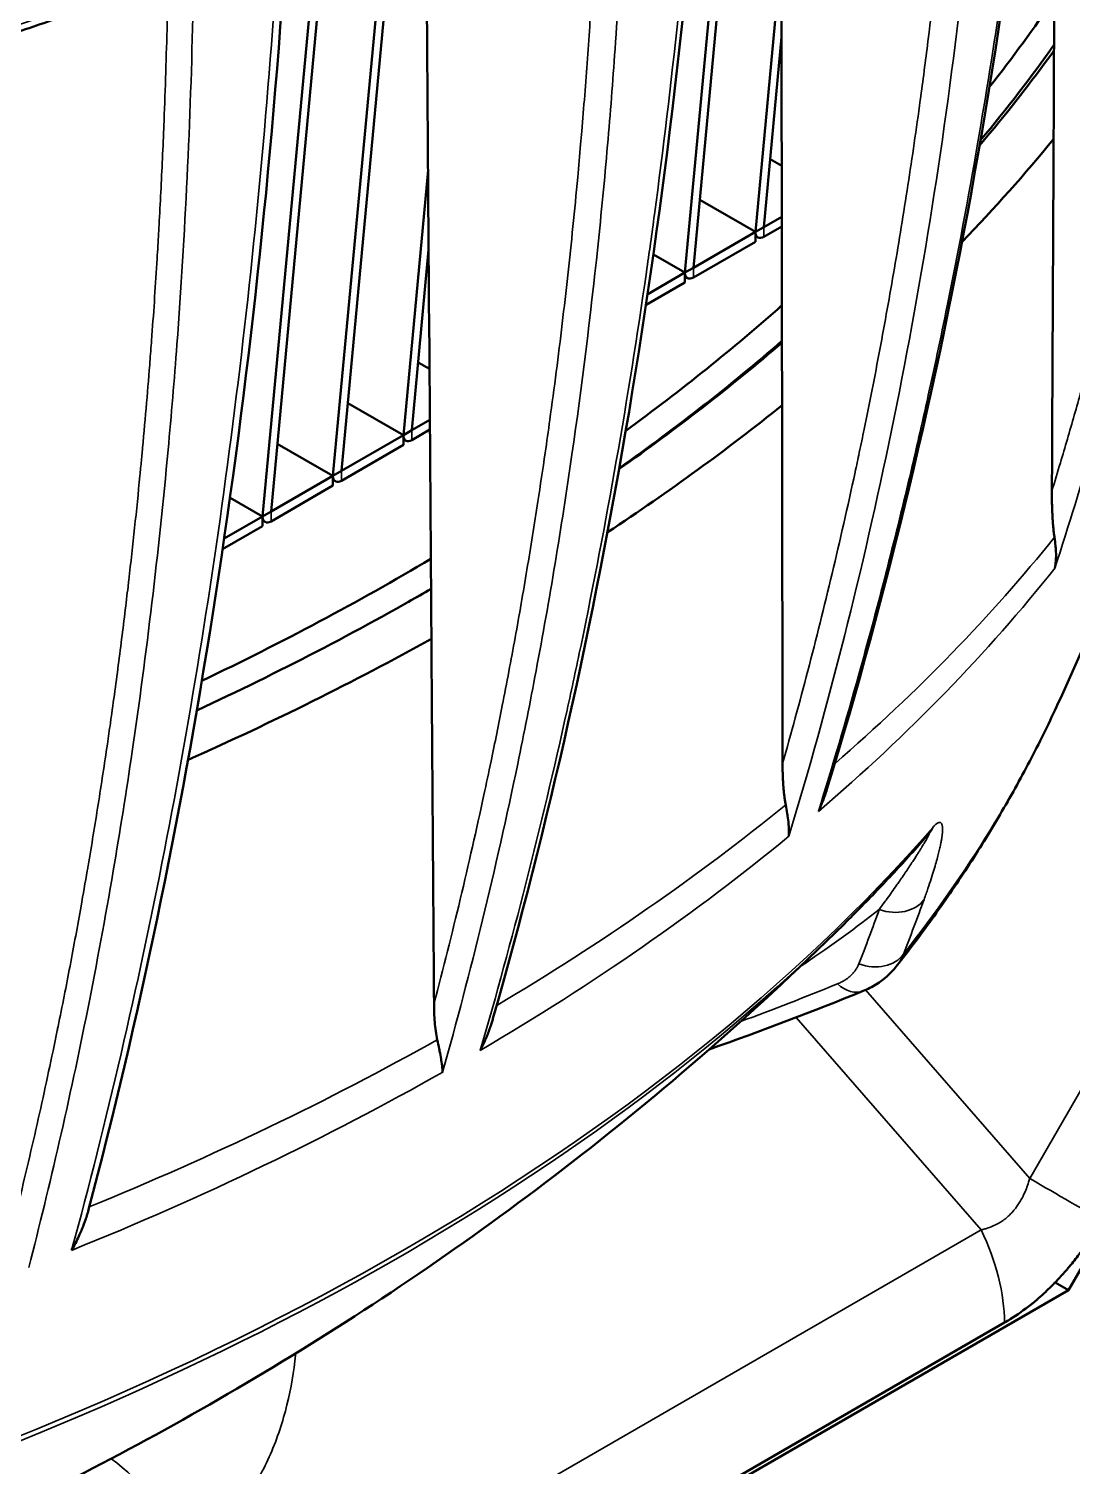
# Model space of a CAD drawing. Header units: millimetres. Extents: x 40 to 2195, y 40 to 1687.
# Drawn here: x 538.44 to 564.64, y 1352.36 to 1388.46 of the extents above; entities that cross this region are included whole.
import ezdxf

# ---------------------------------------------------------------- set-up
doc = ezdxf.new("R2010")
doc.units = ezdxf.units.MM
doc.header["$LTSCALE"] = 8
doc.layers.add('Visible (ISO)', color=7, linetype='Continuous', lineweight=50)
doc.layers.add('Visible Narrow (ISO)', color=7, linetype='Continuous', lineweight=35)

msp = doc.modelspace()

# ---------------------------------------------------------------- linework, layer by layer
at = {"layer": 'Visible (ISO)'}
for p, q in [((554.916, 1382.333), (556.259, 1396.748)), ((555.128, 1382.456), (556.472, 1396.881)), ((546.077, 1377.23), (547.459, 1392.059)), ((546.289, 1377.353), (547.668, 1392.156)), ((544.309, 1376.21), (545.713, 1391.274)), ((544.522, 1376.332), (545.923, 1391.372)), ((556.684, 1383.354), (557.337, 1390.368)), ((564.547, 1356.782), (583.286, 1389.237)), ((556.896, 1383.476), (557.341, 1388.249)), ((557.346, 1385.013), (557.055, 1385.181)), ((547.845, 1378.251), (548.465, 1384.904)), ((556.684, 1383.354), (555.287, 1384.16)), ((556.896, 1383.476), (557.348, 1383.737)), ((555.128, 1382.456), (556.684, 1383.354)), ((556.684, 1383.354), (556.896, 1383.476)), ((556.684, 1383.109), (556.684, 1383.354)), ((556.684, 1383.253), (556.746, 1383.217)), ((556.896, 1383.232), (557.348, 1383.492)), ((548.057, 1378.373), (548.479, 1382.905)), ((555.128, 1382.211), (556.684, 1383.109)), ((554.916, 1382.333), (554.126, 1382.789)), ((553.982, 1381.794), (554.916, 1382.333)), ((554.916, 1382.333), (555.128, 1382.456)), ((554.916, 1382.088), (554.916, 1382.333)), ((554.916, 1382.232), (554.978, 1382.196)), ((553.942, 1381.526), (554.916, 1382.088)), ((548.501, 1379.913), (548.216, 1380.078)), ((547.845, 1378.251), (546.448, 1379.057)), ((548.057, 1378.373), (548.51, 1378.635)), ((546.289, 1377.353), (547.845, 1378.251)), ((547.845, 1378.251), (548.057, 1378.373)), ((547.845, 1378.006), (547.845, 1378.251)), ((548.057, 1378.128), (548.512, 1378.391)), ((546.077, 1377.23), (544.68, 1378.037)), ((546.289, 1377.108), (547.845, 1378.006)), ((547.845, 1378.149), (547.907, 1378.114)), ((544.522, 1376.332), (546.077, 1377.23)), ((546.077, 1377.23), (546.289, 1377.353)), ((546.077, 1376.985), (546.077, 1377.23)), ((546.077, 1377.129), (546.139, 1377.093)), ((544.522, 1376.087), (546.077, 1376.985)), ((544.309, 1376.21), (543.494, 1376.681)), ((543.347, 1375.654), (544.309, 1376.21)), ((544.309, 1376.21), (544.522, 1376.332)), ((544.309, 1375.965), (544.309, 1376.21)), ((544.309, 1376.108), (544.372, 1376.072)), ((543.308, 1375.386), (544.309, 1375.965)), ((550.413, 1368.581), (550.413, 1368.581)), ((560.224, 1364.91), (560.224, 1364.91)), ((564.547, 1356.782), (564.213, 1356.975)), ((481.109, 1308.608), (564.547, 1356.782)), ((562.941, 1355.968), (482.715, 1309.65))]:
    msp.add_line(p, q, dxfattribs=at)
for centre, major_axis, ratio, start_param, end_param in [((497.287, 1432.507), (81, 0), 0.57735, 4.776623, 6.218951), ((497.287, 1432.507), (81, 0), 0.57735, 4.7792, 6.216374), ((496.58, 1404.338), (72.5, 0), 0.57735, 5.856019, 5.913831), ((497.287, 1403.766), (72.219, 0), 0.57735, 5.833956, 5.896918), ((497.287, 1403.93), (72.421, 0), 0.57735, 5.827505, 5.890101), ((497.287, 1403.93), (-73.976, 0), 0.57735, 2.63232, 2.700216), ((556.896, 1383.476), (-0.15, -0.26), 0.57735, 5.497787, 7.068583), ((555.128, 1382.456), (-0.15, -0.26), 0.57735, 5.497787, 7.068583), ((496.58, 1404.338), (72.5, 0), 0.57735, 5.613768, 5.706403), ((497.287, 1403.93), (72.421, 0), 0.57735, 5.595877, 5.690412), ((497.287, 1403.766), (72.219, 0), 0.57735, 5.59938, 5.69457), ((497.287, 1403.93), (-73.976, 0), 0.57735, 2.423046, 2.518341), ((548.057, 1378.373), (-0.15, -0.26), 0.57735, 5.497787, 7.068583), ((546.289, 1377.353), (-0.15, -0.26), 0.57735, 5.497787, 7.068583), ((544.522, 1376.332), (-0.15, -0.26), 0.57735, 5.497787, 7.068583), ((496.58, 1404.338), (72.5, 0), 0.57735, 5.403426, 5.511346), ((497.287, 1403.93), (72.421, 0), 0.57735, 5.389474, 5.49866), ((497.287, 1403.766), (72.219, 0), 0.57735, 5.490355, 5.501462), ((497.287, 1403.93), (-73.976, 0), 0.57735, 2.22733, 2.336387), ((560.289, 1368.901), (0.754, -0.657), 0.729298, 6.283177, 6.283217)]:
    msp.add_ellipse(centre, major_axis=major_axis, ratio=ratio, start_param=start_param, end_param=end_param, dxfattribs=at)
for points in [[(564.248, 1401.68), (564.224, 1396.348), (564.199, 1391.016), (564.174, 1385.685)], [(564.243, 1401.626), (563.45, 1390.106), (561.507, 1379.22), (558.482, 1369.36)], [(557.326, 1397.421), (557.336, 1391.281), (557.346, 1385.141), (557.355, 1379.001)], [(555.439, 1395.37), (554.66, 1383.982), (552.859, 1373.269), (550.096, 1363.602)], [(548.409, 1392.502), (548.457, 1386.046), (548.504, 1379.591), (548.55, 1373.137)], [(544.868, 1390.08), (544.108, 1378.821), (542.448, 1368.278), (539.942, 1358.809)], [(564.174, 1385.685), (564.16, 1382.739), (564.145, 1379.794), (564.131, 1376.85)], [(557.355, 1379.001), (557.359, 1376.003), (557.363, 1373.005), (557.367, 1370.007)], [(548.55, 1373.137), (548.572, 1370.085), (548.593, 1367.033), (548.615, 1363.981)], [(559.39, 1364.294), (558.129, 1363.78), (556.84, 1363.291), (555.525, 1362.828)]]:
    msp.add_open_spline(points, degree=3, dxfattribs=at)
for points, knots in [([(541.244, 1389.477), (540.769, 1389.299), (540.292, 1389.124), (539.33, 1388.779), (538.847, 1388.61), (537.873, 1388.277), (537.383, 1388.114), (536.398, 1387.793), (535.903, 1387.636), (534.906, 1387.327), (534.405, 1387.176), (533.901, 1387.028)], [4.9214149, 4.9214149, 4.9214149, 4.9214149, 4.9424362, 4.9424362, 4.9634574, 4.9634574, 4.9844787, 4.9844787, 5.0054999, 5.0054999, 5.0265209, 5.0265209, 5.0265209, 5.0265209]), ([(569.36, 1384.046), (569.049, 1383.169), (568.732, 1382.3), (568.086, 1380.577), (567.758, 1379.724), (567.09, 1378.035), (566.751, 1377.199), (566.062, 1375.544), (565.713, 1374.725), (565.005, 1373.105), (564.646, 1372.303), (564.283, 1371.511)], [4.12883859, 4.12883859, 4.12883859, 4.12883859, 4.14014582, 4.14014582, 4.15145306, 4.15145306, 4.16276029, 4.16276029, 4.17406753, 4.17406753, 4.18537476, 4.18537476, 4.18537476, 4.18537476]), ([(564.195, 1375.686), (564.191, 1375.713), (564.187, 1375.742), (564.183, 1375.772), (564.179, 1375.801), (564.176, 1375.832), (564.172, 1375.865), (564.169, 1375.898), (564.166, 1375.932), (564.162, 1375.968), (564.159, 1376.004), (564.156, 1376.041), (564.154, 1376.081), (564.151, 1376.12), (564.148, 1376.162), (564.146, 1376.206), (564.143, 1376.249), (564.141, 1376.295), (564.139, 1376.344), (564.137, 1376.392), (564.136, 1376.442), (564.134, 1376.496), (564.133, 1376.549), (564.132, 1376.605), (564.132, 1376.664), (564.131, 1376.723), (564.131, 1376.785), (564.131, 1376.85)], [0, 0, 0, 0, 0.111111, 0.111111, 0.111111, 0.222222, 0.222222, 0.222222, 0.333333, 0.333333, 0.333333, 0.444444, 0.444444, 0.444444, 0.555556, 0.555556, 0.555556, 0.666667, 0.666667, 0.666667, 0.777778, 0.777778, 0.777778, 0.888889, 0.888889, 0.888889, 1, 1, 1, 1]), ([(564.195, 1375.686), (564.206, 1375.615), (564.216, 1375.545), (564.222, 1375.476), (564.224, 1375.458), (564.225, 1375.439), (564.227, 1375.421), (564.232, 1375.355), (564.235, 1375.29), (564.234, 1375.225), (564.234, 1375.205), (564.234, 1375.186), (564.233, 1375.166), (564.232, 1375.108), (564.227, 1375.05), (564.22, 1374.993), (564.216, 1374.969), (564.213, 1374.945), (564.208, 1374.921)], [0, 0, 0, 0, 0.2632874, 0.2632874, 0.2632874, 0.3333333, 0.3333333, 0.3333333, 0.5886658, 0.5886658, 0.5886658, 0.6666667, 0.6666667, 0.6666667, 0.9000484, 0.9000484, 0.9000484, 1, 1, 1, 1]), ([(564.283, 1371.511), (564.074, 1371.054), (563.852, 1370.6), (563.383, 1369.698), (563.136, 1369.25), (562.618, 1368.362), (562.347, 1367.921), (561.781, 1367.048), (561.486, 1366.615), (560.872, 1365.756), (560.554, 1365.331), (560.224, 1364.91)], [4.1853748, 4.1853748, 4.1853748, 4.1853748, 4.2185979, 4.2185979, 4.2518211, 4.2518211, 4.2850443, 4.2850443, 4.3182675, 4.3182675, 4.3514907, 4.3514907, 4.3514907, 4.3514907]), ([(557.446, 1368.968), (557.44, 1368.997), (557.435, 1369.027), (557.43, 1369.059), (557.425, 1369.09), (557.42, 1369.123), (557.415, 1369.158), (557.411, 1369.193), (557.407, 1369.229), (557.402, 1369.268), (557.398, 1369.306), (557.395, 1369.346), (557.391, 1369.388), (557.388, 1369.431), (557.384, 1369.475), (557.382, 1369.521), (557.379, 1369.568), (557.376, 1369.617), (557.374, 1369.668), (557.372, 1369.713), (557.371, 1369.759), (557.37, 1369.807), (557.369, 1369.815), (557.369, 1369.822), (557.369, 1369.829), (557.368, 1369.876), (557.368, 1369.925), (557.367, 1369.976), (557.367, 1369.986), (557.367, 1369.997), (557.367, 1370.007)], [0, 0, 0, 0, 0.125, 0.125, 0.125, 0.25, 0.25, 0.25, 0.375, 0.375, 0.375, 0.5, 0.5, 0.5, 0.625, 0.625, 0.625, 0.75, 0.75, 0.75, 0.858625, 0.858625, 0.858625, 0.875, 0.875, 0.875, 0.978957, 0.978957, 0.978957, 1, 1, 1, 1]), ([(558.267, 1368.802), (558.31, 1368.894), (558.349, 1368.987), (558.384, 1369.079), (558.399, 1369.116), (558.412, 1369.152), (558.425, 1369.189), (558.445, 1369.246), (558.464, 1369.303), (558.482, 1369.36)], [0, 0, 0, 0, 0.2382924, 0.2382924, 0.2382924, 0.3333333, 0.3333333, 0.3333333, 0.4809622, 0.4809622, 0.4809622, 0.4809622]), ([(557.446, 1368.968), (557.46, 1368.894), (557.474, 1368.821), (557.485, 1368.749), (557.488, 1368.73), (557.491, 1368.712), (557.494, 1368.694), (557.504, 1368.626), (557.512, 1368.56), (557.518, 1368.495), (557.52, 1368.474), (557.521, 1368.452), (557.523, 1368.431), (557.527, 1368.371), (557.529, 1368.312), (557.529, 1368.253), (557.528, 1368.229), (557.528, 1368.205), (557.526, 1368.18)], [0, 0, 0, 0, 0.2652365, 0.2652365, 0.2652365, 0.3333333, 0.3333333, 0.3333333, 0.5849318, 0.5849318, 0.5849318, 0.6666667, 0.6666667, 0.6666667, 0.9017109, 0.9017109, 0.9017109, 1, 1, 1, 1]), ([(561.043, 1368.244), (560.909, 1368.09), (560.773, 1367.936), (560.498, 1367.631), (560.36, 1367.479), (560.078, 1367.175), (559.936, 1367.024), (559.649, 1366.723), (559.504, 1366.573), (559.21, 1366.274), (559.061, 1366.125), (558.911, 1365.976)], [4.3933757, 4.3933757, 4.3933757, 4.3933757, 4.40574747, 4.40574747, 4.41811925, 4.41811925, 4.43049102, 4.43049102, 4.4428628, 4.4428628, 4.45523457, 4.45523457, 4.45523457, 4.45523457]), ([(558.911, 1365.976), (556.517, 1363.607), (554.082, 1361.519), (549.209, 1357.798), (546.772, 1356.165), (541.927, 1353.26), (539.52, 1351.988), (534.745, 1349.734), (532.377, 1348.752), (529.02, 1347.52), (528.018, 1347.173), (527.018, 1346.846)], [4.4552346, 4.4552346, 4.4552346, 4.4552346, 4.5743079, 4.5743079, 4.6933812, 4.6933812, 4.8124546, 4.8124546, 4.9315279, 4.9315279, 4.9824752, 4.9824752, 4.9824752, 4.9824752]), ([(560.224, 1364.91), (560.087, 1364.734), (559.915, 1364.583), (559.618, 1364.398), (559.506, 1364.342), (559.389, 1364.294)], [0, 0, 0, 0, 0.0763883, 0.0763883, 0.1186923, 0.1186923, 0.1186923, 0.1186923]), ([(548.696, 1363.07), (548.667, 1363.207), (548.647, 1363.361), (548.622, 1363.664), (548.616, 1363.822), (548.615, 1363.981)], [0.000001, 0.000001, 0.000001, 0.000001, 0.0589584, 0.0589584, 0.1181746, 0.1181746, 0.1181746, 0.1181746]), ([(549.776, 1362.802), (549.822, 1362.889), (549.864, 1362.978), (549.903, 1363.067), (549.919, 1363.103), (549.934, 1363.14), (549.949, 1363.176), (549.987, 1363.269), (550.021, 1363.363), (550.052, 1363.456), (550.062, 1363.488), (550.072, 1363.52), (550.082, 1363.551), (550.087, 1363.568), (550.091, 1363.585), (550.096, 1363.602)], [0, 0, 0, 0, 0.2367759, 0.2367759, 0.2367759, 0.3333333, 0.3333333, 0.3333333, 0.5816027, 0.5816027, 0.5816027, 0.6666667, 0.6666667, 0.6666667, 0.7113417, 0.7113417, 0.7113417, 0.7113417]), ([(548.696, 1363.07), (548.713, 1362.993), (548.729, 1362.917), (548.745, 1362.842), (548.748, 1362.823), (548.752, 1362.804), (548.756, 1362.786), (548.769, 1362.717), (548.782, 1362.649), (548.793, 1362.583), (548.797, 1362.56), (548.8, 1362.537), (548.804, 1362.515), (548.813, 1362.452), (548.821, 1362.39), (548.826, 1362.33), (548.829, 1362.305), (548.831, 1362.281), (548.832, 1362.256)], [0, 0, 0, 0, 0.2666509, 0.2666509, 0.2666509, 0.3333333, 0.3333333, 0.3333333, 0.5816013, 0.5816013, 0.5816013, 0.6666667, 0.6666667, 0.6666667, 0.9034449, 0.9034449, 0.9034449, 1, 1, 1, 1]), ([(539.516, 1357.782), (539.583, 1357.9), (539.644, 1358.02), (539.7, 1358.141), (539.742, 1358.233), (539.78, 1358.325), (539.815, 1358.416), (539.827, 1358.446), (539.838, 1358.476), (539.848, 1358.506), (539.882, 1358.603), (539.913, 1358.7), (539.938, 1358.797), (539.939, 1358.801), (539.941, 1358.805), (539.942, 1358.809)], [0, 0, 0, 0, 0.3333333, 0.3333333, 0.3333333, 0.5847783, 0.5847783, 0.5847783, 0.6666667, 0.6666667, 0.6666667, 0.9319724, 0.9319724, 0.9319724, 0.9429283, 0.9429283, 0.9429283, 0.9429283]), ([(565.38, 1358.543), (565.311, 1358.423), (565.239, 1358.305), (565.154, 1358.172), (565.143, 1358.155), (565.058, 1358.025), (564.983, 1357.914), (564.883, 1357.776), (564.861, 1357.746), (564.764, 1357.615), (564.686, 1357.515), (564.595, 1357.404), (564.584, 1357.39), (564.552, 1357.352), (564.531, 1357.327), (564.43, 1357.209), (564.348, 1357.117), (564.264, 1357.028), (564.179, 1356.939), (564.094, 1356.854), (563.953, 1356.72), (563.898, 1356.669), (563.776, 1356.562), (563.708, 1356.505), (563.63, 1356.442), (563.62, 1356.434), (563.436, 1356.287), (563.26, 1356.163), (563.036, 1356.024), (562.988, 1355.995), (562.941, 1355.968)], [0.0000064, 0.0000064, 0.0000064, 0.0000064, 0.0413412, 0.0413412, 0.0474963, 0.0474963, 0.0879048, 0.0879048, 0.0990422, 0.0990422, 0.1373787, 0.1373787, 0.1429152, 0.1429152, 0.1527346, 0.1527346, 0.1907593, 0.1909823, 0.1909823, 0.2291726, 0.2291726, 0.2533719, 0.2533719, 0.2823033, 0.2823033, 0.2867689, 0.2867689, 0.36073, 0.36073, 0.3806808, 0.3806808, 0.3806808, 0.3806808])]:
    msp.add_open_spline(points, degree=3, knots=knots, dxfattribs=at)
at = {"layer": 'Visible Narrow (ISO)'}
for p, q in [((582.911, 1393.079), (563.574, 1359.585)), ((556.684, 1383.354), (555.287, 1384.16)), ((556.896, 1383.232), (556.896, 1383.476)), ((554.916, 1382.333), (554.126, 1382.789)), ((555.128, 1382.211), (555.128, 1382.456)), ((547.845, 1378.251), (546.448, 1379.057)), ((548.057, 1378.128), (548.057, 1378.373)), ((546.077, 1377.23), (544.68, 1378.037)), ((546.289, 1377.108), (546.289, 1377.353)), ((544.309, 1376.21), (543.494, 1376.681)), ((544.522, 1376.087), (544.522, 1376.332)), ((563.574, 1359.585), (559.452, 1364.321)), ((557.712, 1363.631), (562.354, 1358.298)), ((562.354, 1358.298), (482.129, 1311.98)), ((545.139, 1355.153), (545.143, 1355.194))]:
    msp.add_line(p, q, dxfattribs=at)
for centre, major_axis, ratio, start_param, end_param in [((497.287, 1428.813), (-80.834, 0), 0.57735, 2.042062, 2.147169), ((497.287, 1393.604), (73.756, 0), 0.57735, 5.695701, 5.848887), ((497.287, 1392.561), (73.567, 0), 0.57735, 5.689548, 5.854878), ((497.287, 1381.734), (69.297, 0), 0.57735, 5.857717, 6.024801), ((497.287, 1393.604), (73.756, 0), 0.57735, 5.512279, 5.666248), ((497.287, 1386.962), (71.487, 0), 0.57735, 5.178774, 5.8168), ((497.287, 1392.561), (73.567, 0), 0.57735, 5.506864, 5.671779), ((560.289, 1368.901), (0.754, -0.657), 0.729298, 0.000018, 0.253869), ((390.86, 1426.975), (169.082, -60.232), 0.608694, 6.265911, 6.27927), ((560.063, 1367.088), (0.94, -0.342), 0.793399, 4.717492, 6.062084), ((391.152, 1427.658), (169.866, -60.794), 0.607397, 6.267182, 6.280545), ((497.287, 1386.739), (71.35, 0), 0.57735, 5.178774, 5.754942), ((559.549, 1365.722), (0.932, -0.362), 0.793287, 4.734983, 6.083591), ((483.151, 1432.815), (-107.286, 38.218), 0.608694, 2.513732, 2.543889), ((559.012, 1365.22), (0.378, -0.926), 0.655853, 5.345255, 6.283195), ((497.287, 1393.604), (73.756, 0), 0.57735, 5.329337, 5.48363), ((497.287, 1392.561), (73.567, 0), 0.57735, 5.323795, 5.488711), ((562.551, 1360.176), (-3.464, 2), 0.000042, 3.756984, 4.412715), ((560.112, 1357.601), (-2, 3.464), 0.57735, 3.926991, 4.582686), ((542.897, 1354.456), (3.978, -0.422), 0.275869, 1.001582, 1.014474), ((540.171, 1349.498), (2, -3.464), 0.57735, 1.441046, 2.237249)]:
    msp.add_ellipse(centre, major_axis=major_axis, ratio=ratio, start_param=start_param, end_param=end_param, dxfattribs=at)
for points, knots in [([(564.131, 1376.85), (564.202, 1377.084), (564.273, 1377.319), (564.462, 1377.951), (564.578, 1378.351), (564.808, 1379.155), (564.921, 1379.559), (565.111, 1380.254), (565.188, 1380.543), (565.351, 1381.158), (565.436, 1381.486), (565.549, 1381.927), (565.577, 1382.038), (565.688, 1382.479), (565.77, 1382.81), (565.931, 1383.476), (566.011, 1383.811), (566.163, 1384.464), (566.237, 1384.782), (566.45, 1385.73), (566.584, 1386.354), (566.844, 1387.606), (566.969, 1388.234), (567.112, 1388.983), (567.137, 1389.115), (567.279, 1389.877), (567.39, 1390.497), (567.516, 1391.23), (567.537, 1391.354), (567.651, 1392.03), (567.739, 1392.574), (567.898, 1393.606), (567.971, 1394.095), (568.09, 1394.93), (568.138, 1395.28), (568.232, 1395.982), (568.278, 1396.333), (568.367, 1397.043), (568.41, 1397.401), (568.494, 1398.116), (568.534, 1398.473), (568.595, 1399.034), (568.617, 1399.239), (568.659, 1399.643), (568.679, 1399.842), (568.73, 1400.357), (568.76, 1400.675), (568.819, 1401.311), (568.847, 1401.63), (568.901, 1402.27), (568.927, 1402.592), (568.961, 1403.024), (568.969, 1403.13), (568.981, 1403.299), (568.986, 1403.362), (569.024, 1403.882), (569.056, 1404.349), (569.115, 1405.291), (569.143, 1405.764), (569.184, 1406.536), (569.198, 1406.829), (569.212, 1407.125)], [0, 0, 0, 0, 0.022807, 0.022807, 0.060987, 0.060987, 0.098698, 0.098698, 0.125, 0.125, 0.15422, 0.15422, 0.163986, 0.163986, 0.193017, 0.193017, 0.222128, 0.222128, 0.25, 0.25, 0.305461, 0.305461, 0.362754, 0.362754, 0.375, 0.375, 0.434, 0.434, 0.446008, 0.446008, 0.5, 0.5, 0.550187, 0.550187, 0.587068, 0.587068, 0.625, 0.625, 0.664446, 0.664446, 0.704388, 0.704388, 0.727542, 0.727542, 0.75, 0.75, 0.785852, 0.785852, 0.821568, 0.821568, 0.856877, 0.856877, 0.868339, 0.868339, 0.875, 0.875, 0.923757, 0.923757, 0.971288, 0.971288, 1, 1, 1, 1]), ([(569.918, 1407.234), (569.845, 1405.657), (569.746, 1404.09), (569.498, 1401.021), (569.351, 1399.517), (569.1, 1397.349), (569.017, 1396.674), (568.747, 1394.625), (568.544, 1393.258), (568.101, 1390.577), (567.862, 1389.262), (567.419, 1387.037), (567.225, 1386.121), (566.748, 1383.991), (566.457, 1382.782), (565.847, 1380.419), (565.53, 1379.263), (564.881, 1377.043), (564.552, 1375.977), (564.208, 1374.921)], [0, 0, 0, 0, 0.1379801, 0.1379801, 0.2723717, 0.2723717, 0.3333333, 0.3333333, 0.4583067, 0.4583067, 0.5803846, 0.5803846, 0.6666667, 0.6666667, 0.7822235, 0.7822235, 0.894534, 0.894534, 1, 1, 1, 1]), ([(558.267, 1368.802), (558.62, 1369.936), (558.958, 1371.082), (559.723, 1373.823), (560.137, 1375.428), (560.686, 1377.735), (560.843, 1378.419), (561.17, 1379.897), (561.339, 1380.694), (561.774, 1382.84), (562.028, 1384.198), (562.478, 1386.805), (562.676, 1388.05), (562.894, 1389.543), (562.929, 1389.781), (563.089, 1390.919), (563.209, 1391.824), (563.451, 1393.782), (563.57, 1394.836), (563.779, 1396.868), (563.871, 1397.845), (564.029, 1399.706), (564.097, 1400.589), (564.158, 1401.476)], [0, 0, 0, 0, 0.113592, 0.113592, 0.268615, 0.268615, 0.333333, 0.333333, 0.407849, 0.407849, 0.532885, 0.532885, 0.64541, 0.64541, 0.666667, 0.666667, 0.747042, 0.747042, 0.839534, 0.839534, 0.92421, 0.92421, 1, 1, 1, 1]), ([(557.367, 1370.007), (557.582, 1370.762), (557.794, 1371.538), (558.21, 1373.128), (558.413, 1373.941), (558.809, 1375.603), (559.002, 1376.451), (559.224, 1377.484), (559.259, 1377.649), (559.335, 1378.009), (559.376, 1378.205), (559.551, 1379.058), (559.683, 1379.724), (559.936, 1381.071), (560.058, 1381.749), (560.293, 1383.125), (560.406, 1383.821), (560.623, 1385.228), (560.726, 1385.938), (560.891, 1387.148), (560.956, 1387.641), (561.028, 1388.216), (561.037, 1388.293), (561.158, 1389.275), (561.263, 1390.201), (561.452, 1392.049), (561.537, 1392.969), (561.691, 1394.839), (561.759, 1395.788), (561.878, 1397.711), (561.928, 1398.685), (561.977, 1399.855), (561.984, 1400.034), (561.991, 1400.213)], [0, 0, 0, 0, 0.0985373, 0.0985373, 0.19646, 0.19646, 0.2934926, 0.2934926, 0.3117505, 0.3117505, 0.3333333, 0.3333333, 0.4050132, 0.4050132, 0.4753768, 0.4753768, 0.5450067, 0.5450067, 0.6135053, 0.6135053, 0.6595881, 0.6595881, 0.6666667, 0.6666667, 0.75, 0.75, 0.8294811, 0.8294811, 0.9082362, 0.9082362, 0.9860155, 0.9860155, 1, 1, 1, 1]), ([(549.776, 1362.802), (550.178, 1364.179), (550.56, 1365.577), (551.286, 1368.424), (551.631, 1369.874), (552.075, 1371.886), (552.192, 1372.432), (552.624, 1374.503), (552.919, 1376.045), (553.467, 1379.167), (553.719, 1380.748), (554.018, 1382.828), (554.086, 1383.31), (554.371, 1385.425), (554.568, 1387.075), (554.916, 1390.398), (555.068, 1392.072), (555.232, 1394.233), (555.267, 1394.707), (555.299, 1395.181)], [0, 0, 0, 0, 0.1399551, 0.1399551, 0.281088, 0.281088, 0.3333333, 0.3333333, 0.4781961, 0.4781961, 0.623119, 0.623119, 0.6666667, 0.6666667, 0.8134965, 0.8134965, 0.9592906, 0.9592906, 1, 1, 1, 1]), ([(548.615, 1363.981), (548.847, 1364.858), (549.066, 1365.731), (549.484, 1367.479), (549.683, 1368.354), (549.93, 1369.502), (549.99, 1369.782), (550.145, 1370.53), (550.239, 1370.996), (550.442, 1372.033), (550.549, 1372.602), (550.756, 1373.738), (550.854, 1374.306), (551.045, 1375.444), (551.136, 1376.015), (551.286, 1376.991), (551.347, 1377.398), (551.446, 1378.083), (551.485, 1378.361), (551.579, 1379.041), (551.633, 1379.442), (551.736, 1380.245), (551.786, 1380.647), (551.883, 1381.454), (551.929, 1381.858), (552.019, 1382.671), (552.062, 1383.079), (552.145, 1383.899), (552.185, 1384.31), (552.249, 1385.001), (552.274, 1385.276), (552.307, 1385.664), (552.317, 1385.773), (552.376, 1386.481), (552.424, 1387.09), (552.512, 1388.319), (552.553, 1388.937), (552.627, 1390.188), (552.661, 1390.82), (552.721, 1392.092), (552.747, 1392.732), (552.778, 1393.627), (552.786, 1393.876), (552.793, 1394.125)], [0, 0, 0, 0, 0.0864974, 0.0864974, 0.1741497, 0.1741497, 0.2024549, 0.2024549, 0.25, 0.25, 0.3085905, 0.3085905, 0.3676755, 0.3676755, 0.4275272, 0.4275272, 0.4704959, 0.4704959, 0.5, 0.5, 0.5425715, 0.5425715, 0.585199, 0.585199, 0.6276722, 0.6276722, 0.6699516, 0.6699516, 0.7117707, 0.7117707, 0.739253, 0.739253, 0.75, 0.75, 0.8085565, 0.8085565, 0.8659198, 0.8659198, 0.9226766, 0.9226766, 0.9786507, 0.9786507, 1, 1, 1, 1]), ([(553.468, 1394.124), (553.407, 1392.04), (553.304, 1389.978), (553.105, 1387.134), (553.042, 1386.331), (552.898, 1384.674), (552.816, 1383.821), (552.542, 1381.215), (552.326, 1379.478), (551.814, 1375.927), (551.514, 1374.115), (551.031, 1371.548), (550.878, 1370.771), (550.168, 1367.359), (549.539, 1364.777), (548.832, 1362.256)], [0, 0, 0, 0, 0.1830542, 0.1830542, 0.2554944, 0.2554944, 0.3333333, 0.3333333, 0.4944121, 0.4944121, 0.6666667, 0.6666667, 0.7420609, 0.7420609, 1, 1, 1, 1]), ([(538.185, 1358.978), (538.191, 1359.002), (538.197, 1359.025), (538.382, 1359.784), (538.55, 1360.509), (538.867, 1361.927), (539.015, 1362.621), (539.161, 1363.335), (539.168, 1363.369), (539.28, 1363.916), (539.38, 1364.422), (539.572, 1365.43), (539.665, 1365.931), (539.806, 1366.723), (539.858, 1367.019), (539.915, 1367.354), (539.922, 1367.396), (540.018, 1367.959), (540.102, 1368.472), (540.263, 1369.491), (540.34, 1369.997), (540.439, 1370.67), (540.464, 1370.846), (540.495, 1371.068), (540.502, 1371.117), (540.581, 1371.673), (540.648, 1372.172), (540.777, 1373.161), (540.838, 1373.652), (540.908, 1374.239), (540.92, 1374.342), (540.939, 1374.5), (540.945, 1374.554), (541.003, 1375.054), (541.051, 1375.493), (541.144, 1376.366), (541.189, 1376.801), (541.243, 1377.359), (541.255, 1377.488), (541.273, 1377.675), (541.279, 1377.734), (541.355, 1378.555), (541.419, 1379.297), (541.49, 1380.203), (541.504, 1380.387), (541.523, 1380.632), (541.527, 1380.694), (541.556, 1381.083), (541.579, 1381.404), (541.622, 1382.046), (541.642, 1382.366), (541.675, 1382.898), (541.687, 1383.11), (541.703, 1383.39), (541.707, 1383.458), (541.726, 1383.802), (541.741, 1384.079), (541.769, 1384.636), (541.783, 1384.916), (541.809, 1385.484), (541.821, 1385.772), (541.836, 1386.143), (541.839, 1386.222), (541.857, 1386.698), (541.871, 1387.104), (541.897, 1387.923), (541.908, 1388.335), (541.921, 1388.855), (541.923, 1388.957), (541.925, 1389.06)], [0, 0, 0, 0, 0.001766, 0.001766, 0.056693, 0.056693, 0.111111, 0.111111, 0.113803, 0.113803, 0.15494, 0.15494, 0.196884, 0.196884, 0.222222, 0.222222, 0.225849, 0.225849, 0.271026, 0.271026, 0.317045, 0.317045, 0.333333, 0.333333, 0.337888, 0.337888, 0.385493, 0.385493, 0.43399, 0.43399, 0.444444, 0.444444, 0.449933, 0.449933, 0.495276, 0.495276, 0.541533, 0.541533, 0.555556, 0.555556, 0.561962, 0.561962, 0.645306, 0.645306, 0.666667, 0.666667, 0.674049, 0.674049, 0.712544, 0.712544, 0.751626, 0.751626, 0.777778, 0.777778, 0.786161, 0.786161, 0.820333, 0.820333, 0.854611, 0.854611, 0.888889, 0.888889, 0.898081, 0.898081, 0.944106, 0.944106, 0.989049, 0.989049, 1, 1, 1, 1]), ([(542.565, 1389.01), (542.533, 1387.57), (542.484, 1386.142), (542.348, 1383.316), (542.263, 1381.917), (542.093, 1379.642), (542.019, 1378.759), (541.819, 1376.588), (541.683, 1375.308), (541.382, 1372.783), (541.217, 1371.54), (540.888, 1369.3), (540.729, 1368.299), (540.36, 1366.138), (540.147, 1364.98), (539.695, 1362.712), (539.457, 1361.602), (538.963, 1359.442), (538.707, 1358.392), (538.439, 1357.354)], [0, 0, 0, 0, 0.1264174, 0.1264174, 0.2524851, 0.2524851, 0.3333333, 0.3333333, 0.4523294, 0.4523294, 0.5701502, 0.5701502, 0.6666667, 0.6666667, 0.7805329, 0.7805329, 0.8921724, 0.8921724, 1, 1, 1, 1]), ([(561.139, 1368.403), (561.15, 1368.415), (561.16, 1368.426), (561.181, 1368.448), (561.192, 1368.458), (561.212, 1368.477), (561.222, 1368.485), (561.241, 1368.5), (561.25, 1368.506), (561.268, 1368.516), (561.276, 1368.52), (561.292, 1368.526), (561.299, 1368.528), (561.313, 1368.529), (561.32, 1368.528), (561.332, 1368.525), (561.338, 1368.522), (561.349, 1368.513), (561.354, 1368.508), (561.362, 1368.494), (561.366, 1368.486), (561.373, 1368.468), (561.376, 1368.457), (561.38, 1368.433), (561.382, 1368.419), (561.384, 1368.389), (561.385, 1368.373), (561.385, 1368.337), (561.385, 1368.317), (561.382, 1368.275), (561.38, 1368.252), (561.375, 1368.202), (561.371, 1368.175), (561.363, 1368.117), (561.358, 1368.087), (561.346, 1368.02), (561.339, 1367.985), (561.323, 1367.909), (561.314, 1367.869), (561.293, 1367.782), (561.282, 1367.735), (561.255, 1367.634), (561.241, 1367.58), (561.207, 1367.461), (561.189, 1367.398), (561.147, 1367.261), (561.124, 1367.188), (561.074, 1367.035), (561.047, 1366.953), (560.988, 1366.78), (560.955, 1366.689), (560.92, 1366.591)], [0.0000006, 0.0000006, 0.0000006, 0.0000006, 0.04, 0.04, 0.08, 0.08, 0.12, 0.12, 0.16, 0.16, 0.2, 0.2, 0.24, 0.24, 0.28, 0.28, 0.32, 0.32, 0.36, 0.36, 0.4, 0.4, 0.44, 0.44, 0.48, 0.48, 0.52, 0.52, 0.56, 0.56, 0.6, 0.6, 0.64, 0.64, 0.68, 0.68, 0.72, 0.72, 0.76, 0.76, 0.8, 0.8, 0.84, 0.84, 0.88, 0.88, 0.92, 0.92, 0.96, 0.96, 1, 1, 1, 1]), ([(561.04, 1368.24), (561.041, 1368.241), (561.042, 1368.242), (561.043, 1368.242), (561.044, 1368.243), (561.045, 1368.244), (561.046, 1368.244), (561.047, 1368.245), (561.048, 1368.245), (561.048, 1368.245), (561.049, 1368.245), (561.05, 1368.244), (561.05, 1368.244), (561.05, 1368.243), (561.05, 1368.242), (561.05, 1368.241), (561.05, 1368.24), (561.05, 1368.239), (561.05, 1368.237), (561.049, 1368.236), (561.049, 1368.234), (561.048, 1368.232), (561.047, 1368.23), (561.046, 1368.228), (561.046, 1368.225), (561.044, 1368.222), (561.043, 1368.219), (561.042, 1368.216), (561.04, 1368.213), (561.039, 1368.21), (561.038, 1368.207), (561.036, 1368.203), (561.033, 1368.198), (561.031, 1368.193), (561.029, 1368.19), (561.028, 1368.187), (561.026, 1368.183), (561.023, 1368.177), (561.02, 1368.171), (561.016, 1368.164), (561.014, 1368.161), (561.012, 1368.157), (561.01, 1368.153), (561.006, 1368.145), (561.001, 1368.137), (560.997, 1368.128), (560.994, 1368.124), (560.992, 1368.12), (560.99, 1368.116), (560.984, 1368.107), (560.978, 1368.096), (560.972, 1368.085), (560.97, 1368.081), (560.967, 1368.077), (560.965, 1368.073), (560.958, 1368.061), (560.951, 1368.048), (560.943, 1368.035), (560.94, 1368.031), (560.938, 1368.027), (560.935, 1368.022), (560.927, 1368.008), (560.918, 1367.993), (560.908, 1367.977), (560.906, 1367.973), (560.903, 1367.969), (560.901, 1367.964), (560.89, 1367.947), (560.879, 1367.929), (560.868, 1367.91), (560.865, 1367.906), (560.863, 1367.903), (560.861, 1367.899), (560.848, 1367.879), (560.835, 1367.857), (560.821, 1367.835), (560.819, 1367.831), (560.817, 1367.828), (560.815, 1367.825), (560.8, 1367.801), (560.784, 1367.776), (560.767, 1367.749), (560.765, 1367.747), (560.764, 1367.744), (560.762, 1367.742), (560.744, 1367.714), (560.725, 1367.684), (560.705, 1367.653), (560.704, 1367.652), (560.703, 1367.65), (560.703, 1367.649), (560.681, 1367.616), (560.659, 1367.582), (560.635, 1367.545), (560.611, 1367.509), (560.586, 1367.47), (560.558, 1367.429), (560.531, 1367.387), (560.501, 1367.344), (560.47, 1367.297), (560.468, 1367.294), (560.465, 1367.29), (560.463, 1367.287), (560.433, 1367.243), (560.402, 1367.197), (560.368, 1367.147), (560.364, 1367.141), (560.36, 1367.135), (560.356, 1367.129), (560.325, 1367.084), (560.292, 1367.037), (560.258, 1366.987), (560.255, 1366.983), (560.252, 1366.979), (560.249, 1366.975), (560.243, 1366.966), (560.237, 1366.957), (560.23, 1366.948), (560.194, 1366.896), (560.155, 1366.841), (560.115, 1366.784), (560.106, 1366.772), (560.097, 1366.759), (560.088, 1366.746), (560.049, 1366.691), (560.008, 1366.633), (559.965, 1366.574), (559.953, 1366.557), (559.941, 1366.54), (559.929, 1366.523), (559.886, 1366.465), (559.842, 1366.404), (559.796, 1366.341)], [0.0833604, 0.0833604, 0.0833604, 0.0833604, 0.0966318, 0.0966318, 0.0966318, 0.12, 0.12, 0.12, 0.1381946, 0.1381946, 0.1381946, 0.16, 0.16, 0.16, 0.1797043, 0.1797043, 0.1797043, 0.2, 0.2, 0.2, 0.2212502, 0.2212502, 0.2212502, 0.24, 0.24, 0.24, 0.2628015, 0.2628015, 0.2628015, 0.28, 0.28, 0.28, 0.3043345, 0.3043345, 0.3043345, 0.32, 0.32, 0.32, 0.3458792, 0.3458792, 0.3458792, 0.36, 0.36, 0.36, 0.3874213, 0.3874213, 0.3874213, 0.4, 0.4, 0.4, 0.4289624, 0.4289624, 0.4289624, 0.44, 0.44, 0.44, 0.4705063, 0.4705063, 0.4705063, 0.48, 0.48, 0.48, 0.5120502, 0.5120502, 0.5120502, 0.52, 0.52, 0.52, 0.5535881, 0.5535881, 0.5535881, 0.56, 0.56, 0.56, 0.5951312, 0.5951312, 0.5951312, 0.6, 0.6, 0.6, 0.6366754, 0.6366754, 0.6366754, 0.64, 0.64, 0.64, 0.6782194, 0.6782194, 0.6782194, 0.68, 0.68, 0.68, 0.719763, 0.719763, 0.719763, 0.76, 0.76, 0.76, 0.8, 0.8, 0.8, 0.802858, 0.802858, 0.802858, 0.84, 0.84, 0.84, 0.8443836, 0.8443836, 0.8443836, 0.8773885, 0.8773885, 0.8773885, 0.88, 0.88, 0.88, 0.8859263, 0.8859263, 0.8859263, 0.92, 0.92, 0.92, 0.9274922, 0.9274922, 0.9274922, 0.96, 0.96, 0.96, 0.9690144, 0.9690144, 0.9690144, 1, 1, 1, 1]), ([(559.796, 1366.341), (559.223, 1365.89), (558.564, 1365.409), (557.846, 1364.931), (557.803, 1364.902)], [0, 0, 0, 0, 0.5, 0.5319202, 0.5319202, 0.5319202, 0.5319202]), ([(559.283, 1364.975), (559.273, 1364.949), (559.262, 1364.924), (559.237, 1364.876), (559.223, 1364.853), (559.203, 1364.823), (559.198, 1364.816), (559.184, 1364.796), (559.175, 1364.784), (559.147, 1364.749), (559.127, 1364.727), (559.086, 1364.686), (559.064, 1364.666), (559.022, 1364.631), (559.003, 1364.615), (558.966, 1364.589), (558.949, 1364.578), (558.906, 1364.551), (558.88, 1364.536), (558.825, 1364.508), (558.796, 1364.494), (558.76, 1364.478), (558.753, 1364.475), (558.746, 1364.473)], [0, 0, 0, 0, 0.115998, 0.115998, 0.2319894, 0.2319894, 0.2668643, 0.2668643, 0.3333333, 0.3333333, 0.4515774, 0.4515774, 0.5694265, 0.5694265, 0.6666667, 0.6666667, 0.7439162, 0.7439162, 0.8584141, 0.8584141, 0.9730585, 0.9730585, 1, 1, 1, 1]), ([(563.574, 1359.585), (563.557, 1359.524), (563.538, 1359.465), (563.509, 1359.383), (563.5, 1359.359), (563.469, 1359.277), (563.445, 1359.222), (563.406, 1359.141), (563.392, 1359.113), (563.357, 1359.047), (563.335, 1359.01), (563.29, 1358.938), (563.267, 1358.904), (563.24, 1358.867), (563.236, 1358.862), (563.209, 1358.826), (563.185, 1358.796), (563.145, 1358.75), (563.13, 1358.732), (563.088, 1358.689), (563.062, 1358.663), (563.007, 1358.613), (562.979, 1358.589), (562.931, 1358.552), (562.912, 1358.538), (562.861, 1358.502), (562.828, 1358.482), (562.789, 1358.459), (562.784, 1358.456), (562.734, 1358.429), (562.688, 1358.406), (562.593, 1358.366), (562.543, 1358.348), (562.477, 1358.328), (562.461, 1358.323), (562.415, 1358.311), (562.385, 1358.304), (562.354, 1358.298)], [0, 0, 0, 0, 0.081799, 0.081799, 0.1171, 0.1171, 0.203038, 0.203038, 0.25, 0.25, 0.317657, 0.317657, 0.384709, 0.384709, 0.394556, 0.394556, 0.459996, 0.459996, 0.5, 0.5, 0.565024, 0.565024, 0.629694, 0.629694, 0.672266, 0.672266, 0.739486, 0.739486, 0.75, 0.75, 0.837736, 0.837736, 0.924063, 0.924063, 0.950893, 0.950893, 1, 1, 1, 1]), ([(542.413, 1350.195), (542.687, 1350.353), (543.213, 1350.739), (543.926, 1351.543), (544.542, 1352.637), (544.958, 1353.909), (545.095, 1354.736), (545.139, 1355.153)], [0.000007, 0.000007, 0.000007, 0.000007, 0.2, 0.4, 0.6, 0.8, 1, 1, 1, 1])]:
    msp.add_open_spline(points, degree=3, knots=knots, dxfattribs=at)
for points in [[(562.689, 1400.266), (562.545, 1396.465), (561.97, 1389.001), (560.244, 1378.276), (558.526, 1371.48), (557.526, 1368.18)], [(539.516, 1357.782), (540.393, 1361.012), (541.948, 1367.713), (543.668, 1378.435), (544.4, 1385.989), (544.662, 1389.858)], [(560.406, 1365.22), (560.36, 1365.109), (560.299, 1365.005), (560.224, 1364.91)]]:
    msp.add_open_spline(points, degree=3, dxfattribs=at)

doc.saveas('drawing.dxf')
